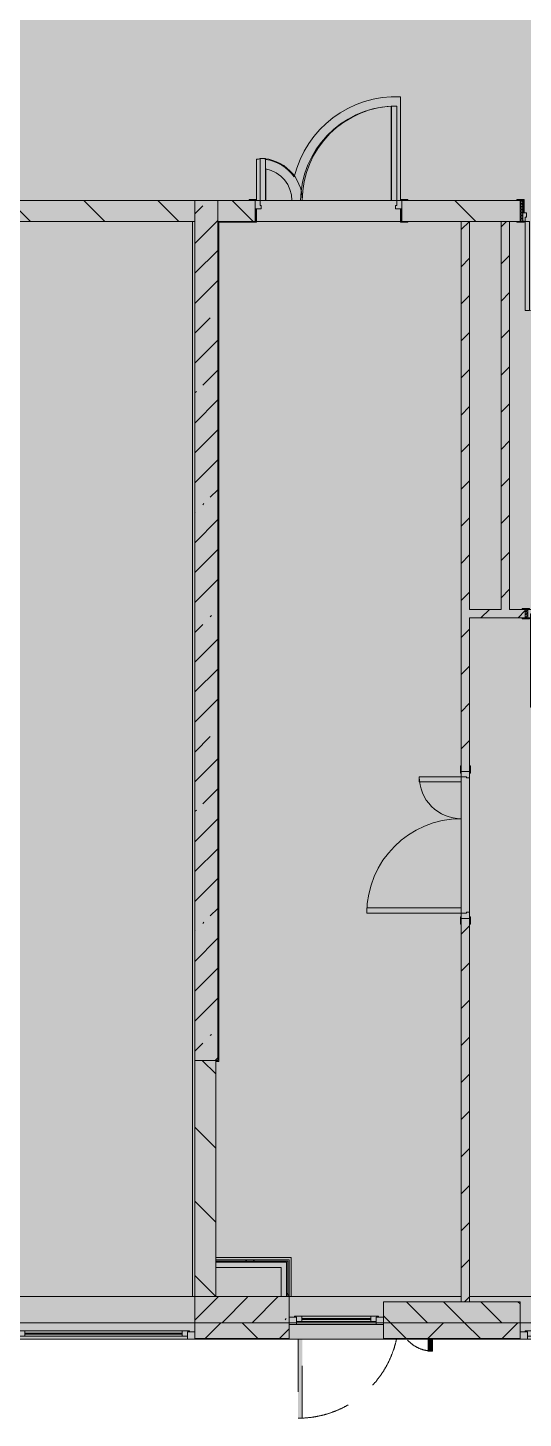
# Model space of a CAD drawing. Header units: millimetres. Extents: x 81632 to 272167, y -8553 to 29000.
# Drawn here: x 250501 to 255221, y -1010 to 12246 of the extents above; entities that cross this region are included whole.
import ezdxf

# ---------------------------------------------------------------- set-up
doc = ezdxf.new("R2010")
doc.units = ezdxf.units.MM
doc.linetypes.add('200_ШТРИХ__ш1_п0_6_', pattern=[800, 500, -300])
doc.layers.add('A-DETL-GENF-1', color=7, linetype='Continuous', lineweight=9, true_color=0xc0c0c0, transparency=0.4)
for name, color, linetype, lineweight in [('A-DETL-MBND-1', 7, '200_ШТРИХ__ш1_п0_6_', 9), ('A-WALL-2', 7, 'Continuous', 5), ('I-WALL-3', 7, 'Continuous', 5), ('S-COLS-1', 7, 'Continuous', 5)]:
    doc.layers.add(name, color=color, linetype=linetype, lineweight=lineweight)
for name, color, linetype, lineweight, true_color in [('A-DOOR-4', 7, 'Continuous', 5, 0xb7b7b7), ('A-DOOR-5', 7, 'Continuous', 5, 0xe2e2e2), ('A-DOOR-6', 7, 'Continuous', 5, 0xaaaaaa), ('A-DOOR-FRAM-4', 7, 'Continuous', 5, 0xe2e2e2), ('A-DOOR-FRAM-5', 7, 'Continuous', 5, 0xb7b7b7), ('A-DOOR-FRAM-6', 7, 'Continuous', 5, 0xaaaaaa), ('A-FLOR-2', 7, 'Continuous', 5, 0xb7b7b7), ('A-GLAZ-2', 7, 'Continuous', 5, 0x737373), ('A-WALL-3', 7, 'Continuous', 5, 0x737373), ('A-WALL-4', 7, 'Continuous', 9, 0x737373), ('I-WALL-2', 7, 'Continuous', 9, 0xe7e7e7), ('I-WALL-4', 7, 'Continuous', 5, 0x737373), ('S-COLS-2', 7, 'Continuous', 5, 0x737373)]:
    doc.layers.add(name, color=color, linetype=linetype, lineweight=lineweight, true_color=true_color)
pattern_1 = [(135, (144961.33, 0), (-353.5534, -353.5534), [])]
pattern_2 = [(45, (144961.33, 0), (-176.7767, 176.7767), [])]
pattern_3 = [(45, (144961.33, 0), (-285.1231, 285.1231), []), (45, (145246.45, 0), (-285.1231, 285.1231), [504.031, -100.806, 16.764, -84.042])]
pattern_4 = [(45, (144961.3, 0), (-530.33, 530.33), []), (135, (144961.3, 0), (-530.33, -530.33), [])]

# ---------------------------------------------------------------- blocks, each defined once
blk = doc.blocks.new('120_Окно_СКБ_1Ст - 120_Окно_СКБ_1Ст 900х2500_h_ с форточкой-22876038-2_6_3_птичка')
at = {"layer": 'A-GLAZ-2'}
for p, q in [((-450, -127), (-450, -57)), ((-450, -57), (-380, -57)), ((450, -57), (-450, -57)), ((-380, -127), (-450, -127)), ((-450, -127), (-400, -127)), ((-380, -127), (-400, -127)), ((-400, -127), (-400, -137)), ((-380, -57), (-380, -127)), ((380, -87), (-380, -87)), ((-380, -87), (-380, -127)), ((-330, -137), (-330, -87)), ((-330, -107), (330, -107)), ((330, -117), (-330, -117)), ((330, -137), (330, -87)), ((380, -127), (380, -57)), ((380, -57), (450, -57)), ((380, -127), (380, -87)), ((450, -127), (380, -127)), ((400, -127), (380, -127)), ((400, -127), (450, -127)), ((400, -137), (400, -127)), ((450, -57), (450, -127)), ((-400, -137), (400, -137)), ((400, -137), (-400, -137))]:
    blk.add_line(p, q, dxfattribs=at)
blk = doc.blocks.new('110_Дверь_СКБ_2Ст - Д-2а_л_ Из коридора на лестницу-32216062-2_6_3_птичка')
at = {"layer": 'A-DOOR-5'}
for points in [[(662.5, 100), (662.5, 1000), (612.5, 1000), (612.5, 100)], [(-587.5, 100), (-587.5, 500), (-637.5, 500), (-637.5, 100)], [(712.5, -100), (712.5, 20), (697.5, 20), (697.5, -100)]]:
    blk.add_hatch(color=256, dxfattribs=at).paths.add_polyline_path(points)
h = blk.add_hatch(color=256, dxfattribs=at)
h.paths.add_polyline_path([(652.5, 20), (712.5, 20), (712.5, 100), (662.5, 100), (662.5, 50), (652.5, 50)])
h.paths.add_polyline_path([(-687.5, 20), (-627.5, 20), (-627.5, 50), (-637.5, 50), (-637.5, 100), (-687.5, 100)])
at = {"layer": 'A-DOOR-FRAM-4'}
for points in [[(-672.5, 100), (-672.5, 108), (-742.5, 108), (-742.5, 100)], [(-672.5, -100), (-672.5, 20), (-687.5, 20), (-687.5, -100)], [(767.5, 100), (767.5, 108), (697.5, 108), (697.5, 100)], [(-672.5, -108), (-672.5, -100), (-742.5, -100), (-742.5, -108)], [(767.5, -108), (767.5, -100), (697.5, -100), (697.5, -108)]]:
    blk.add_hatch(color=256, dxfattribs=at).paths.add_polyline_path(points)
at = {"layer": 'A-DOOR-4'}
for p, q in [((662.5, 1000), (612.5, 1000)), ((612.5, 1000), (612.5, 100)), ((662.5, 100), (662.5, 1000)), ((-637.5, 500), (-637.5, 100)), ((-587.5, 500), (-637.5, 500)), ((-587.5, 100), (-587.5, 500)), ((-637.5, 100), (-587.5, 100)), ((612.5, 100), (662.5, 100))]:
    blk.add_line(p, q, dxfattribs=at)
for centre, radius, start, end in [((662.5, 100), 900, 90, 180), ((-637.5, 100), 400, 360, 90)]:
    blk.add_arc(centre, radius, start, end, dxfattribs=at)
at = {"layer": 'A-DOOR-FRAM-5'}
for p, q in [((-672.5, 108), (-742.5, 108)), ((-742.5, 108), (-742.5, 100)), ((-742.5, 100), (-672.5, 100)), ((-637.5, 100), (-687.5, 100)), ((-687.5, 100), (-687.5, 20)), ((-687.5, 20), (-627.5, 20)), ((-672.5, 20), (-687.5, 20)), ((-687.5, 20), (-687.5, -100)), ((-672.5, 100), (-672.5, 108)), ((-672.5, -100), (-672.5, 20)), ((-637.5, 50), (-637.5, 100)), ((-627.5, 50), (-637.5, 50)), ((-627.5, 20), (-627.5, 50)), ((662.5, 50), (652.5, 50)), ((652.5, 50), (652.5, 20)), ((652.5, 20), (712.5, 20)), ((662.5, 100), (662.5, 50)), ((712.5, 100), (662.5, 100)), ((767.5, 108), (697.5, 108)), ((697.5, 108), (697.5, 100)), ((697.5, 100), (767.5, 100)), ((712.5, 20), (697.5, 20)), ((697.5, 20), (697.5, -100)), ((712.5, 20), (712.5, 100)), ((712.5, -100), (712.5, 20)), ((767.5, 100), (767.5, 108)), ((-672.5, -100), (-742.5, -100)), ((-742.5, -100), (-742.5, -108)), ((-742.5, -108), (-672.5, -108)), ((-687.5, -100), (-672.5, -100)), ((-672.5, -108), (-672.5, -100)), ((697.5, -100), (712.5, -100)), ((767.5, -100), (697.5, -100)), ((697.5, -100), (697.5, -108)), ((697.5, -108), (767.5, -108)), ((767.5, -108), (767.5, -100))]:
    blk.add_line(p, q, dxfattribs=at)
blk = doc.blocks.new('110_Дверь_СКБ_1Ст_Внутренняя1 - Д-8 950x2100h_охрана-V34-2_6_3_птичка')
at = {"layer": 'A-DOOR-5'}
h = blk.add_hatch(color=256, dxfattribs=at)
h.paths.add_polyline_path([(437, 100), (437, 60), (427, 60), (427, 20), (462, 20), (462, 100)])
h.paths.add_polyline_path([(-413, 100), (-438, 100), (-438, 20), (-403, 20), (-403, 60), (-413, 60)])
at = {"layer": 'A-DOOR-6'}
h = blk.add_hatch(dxfattribs=at)
h.set_pattern_fill('FP_6', color=256, style=0, pattern_type=2)
h.set_pattern_definition([(135, (1826.41, 164.685), (-14.14214, -14.14214), []), (225, (1826.41, 164.685), (14.14214, -14.14214), [])])
h.paths.add_polyline_path([(487, 100), (462, 100), (462, -100), (487, -100)])
at = {"layer": 'A-DOOR-FRAM-4'}
for points in [[(397, 950), (397, 100), (437, 100), (437, 950)], [(-493, 108), (-493, 100), (-423, 100), (-423, 108)], [(-423, 20), (-438, 20), (-438, -100), (-423, -100)], [(502, 108), (447, 108), (447, 100), (517, 100), (517, 108)], [(462, 20), (447, 20), (447, -100), (462, -100)], [(-493, -100), (-493, -108), (-423, -108), (-423, -100)], [(517, -100), (447, -100), (447, -108), (517, -108)]]:
    blk.add_hatch(color=256, dxfattribs=at).paths.add_polyline_path(points)
at = {"layer": 'A-DOOR-FRAM-6'}
h = blk.add_hatch(dxfattribs=at)
h.set_pattern_fill('FP_7', color=256, style=0, pattern_type=2)
h.set_pattern_definition([(45, (-296.384, 164.685), (-14.1421, 14.1421), []), (135, (-296.384, 164.685), (-14.1421, -14.1421), [])])
h.paths.add_polyline_path([(-438, 100), (-463, 100), (-463, -100), (-438, -100)])
at = {"layer": 'A-DOOR-4'}
for p, q in [((437, 950), (397, 950)), ((397, 950), (397, 100)), ((437, 100), (437, 950)), ((397, 100), (437, 100))]:
    blk.add_line(p, q, dxfattribs=at)
blk.add_arc((437, 100), 850, 90, 180, dxfattribs=at)
at = {"layer": 'A-DOOR-FRAM-5'}
for p, q in [((-423, 108), (-493, 108)), ((-493, 108), (-493, 100)), ((-493, 100), (-423, 100)), ((-438, 100), (-463, 100)), ((-463, 100), (-463, -100)), ((-413, 100), (-438, 100)), ((-438, 100), (-438, 20)), ((-438, -100), (-438, 100)), ((-423, 100), (-438, 100)), ((-438, 100), (-438, 99)), ((-438, 99), (-423, 99)), ((-438, 20), (-403, 20)), ((-423, 20), (-438, 20)), ((-438, 20), (-438, -100)), ((-423, 100), (-423, 108)), ((-423, 99), (-423, 100)), ((-423, -100), (-423, 20)), ((-413, 60), (-413, 100)), ((-403, 60), (-413, 60)), ((-403, 20), (-403, 60)), ((437, 60), (427, 60)), ((427, 60), (427, 20)), ((427, 20), (462, 20)), ((437, 100), (437, 60)), ((462, 100), (437, 100)), ((517, 108), (447, 108)), ((447, 108), (447, 100)), ((462, 100), (447, 100)), ((447, 100), (447, 99)), ((447, 100), (517, 100)), ((447, 99), (462, 99)), ((462, 20), (447, 20)), ((447, 20), (447, -100)), ((462, 20), (462, 100)), ((487, 100), (462, 100)), ((462, 100), (462, -100)), ((462, 99), (462, 100)), ((462, -100), (462, 20)), ((487, -100), (487, 100)), ((517, 100), (517, 108)), ((-423, -100), (-493, -100)), ((-493, -100), (-493, -108)), ((-493, -108), (-423, -108)), ((-463, -100), (-438, -100)), ((-438, -100), (-423, -100)), ((-423, -108), (-423, -100)), ((447, -100), (462, -100)), ((517, -100), (447, -100)), ((447, -100), (447, -108)), ((447, -108), (517, -108)), ((462, -100), (487, -100)), ((517, -108), (517, -100))]:
    blk.add_line(p, q, dxfattribs=at)
blk = doc.blocks.new('110_Дверь_СКБ_1Ст_Внутренняя1 - Д-8 950x2100h_охрана-V79-2_6_3_птичка')
at = {"layer": 'A-DOOR-5'}
h = blk.add_hatch(color=256, dxfattribs=at)
h.paths.add_polyline_path([(437, 40), (437, 0), (427, 0), (427, -40), (462, -40), (462, 40)])
h.paths.add_polyline_path([(-413, 40), (-438, 40), (-438, -40), (-403, -40), (-403, 0), (-413, 0)])
at = {"layer": 'A-DOOR-6'}
h = blk.add_hatch(dxfattribs=at)
h.set_pattern_fill('FP_15', color=256, style=0, pattern_type=2)
h.set_pattern_definition([(135, (1826.41, 104.685), (-14.14214, -14.14214), []), (225, (1826.41, 104.685), (14.14214, -14.14214), [])])
h.paths.add_polyline_path([(487, 40), (462, 40), (462, -40), (487, -40)])
at = {"layer": 'A-DOOR-FRAM-4'}
for points in [[(397, 890), (397, 40), (437, 40), (437, 890)], [(-493, 48), (-493, 40), (-423, 40), (-423, 48)], [(517, 48), (447, 48), (447, 40), (517, 40)], [(-423, -40), (-493, -40), (-493, -48), (-423, -48)], [(447, -40), (447, -48), (517, -48), (517, -40)]]:
    blk.add_hatch(color=256, dxfattribs=at).paths.add_polyline_path(points)
at = {"layer": 'A-DOOR-FRAM-6'}
h = blk.add_hatch(dxfattribs=at)
h.set_pattern_fill('FP_16', color=256, style=0, pattern_type=2)
h.set_pattern_definition([(45, (-296.384, 104.685), (-14.1421, 14.1421), []), (135, (-296.384, 104.685), (-14.1421, -14.1421), [])])
h.paths.add_polyline_path([(-438, 40), (-463, 40), (-463, -40), (-438, -40)])
at = {"layer": 'A-DOOR-4'}
for p, q in [((437, 890), (397, 890)), ((397, 890), (397, 40)), ((437, 40), (437, 890)), ((397, 40), (437, 40))]:
    blk.add_line(p, q, dxfattribs=at)
blk.add_arc((437, 40), 850, 90, 180, dxfattribs=at)
at = {"layer": 'A-DOOR-FRAM-5'}
for p, q in [((-423, 48), (-493, 48)), ((-493, 48), (-493, 40)), ((-493, 40), (-423, 40)), ((-438, 40), (-463, 40)), ((-463, 40), (-463, -40)), ((-413, 40), (-438, 40)), ((-438, 40), (-438, -40)), ((-438, -40), (-438, 40)), ((-423, 40), (-438, 40)), ((-438, 40), (-438, 39)), ((-438, 39), (-423, 39)), ((-423, 40), (-423, 48)), ((-423, 39), (-423, 40)), ((-413, 0), (-413, 40)), ((-403, 0), (-413, 0)), ((-403, -40), (-403, 0)), ((437, 0), (427, 0)), ((427, 0), (427, -40)), ((437, 40), (437, 0)), ((462, 40), (437, 40)), ((517, 48), (447, 48)), ((447, 48), (447, 40)), ((462, 40), (447, 40)), ((447, 40), (447, 39)), ((447, 40), (517, 40)), ((447, 39), (462, 39)), ((462, -40), (462, 40)), ((487, 40), (462, 40)), ((462, 40), (462, -40)), ((462, 39), (462, 40)), ((487, -40), (487, 40)), ((517, 40), (517, 48)), ((-423, -40), (-493, -40)), ((-493, -40), (-493, -48)), ((-493, -48), (-423, -48)), ((-463, -40), (-438, -40)), ((-423, -39), (-438, -39)), ((-438, -39), (-438, -40)), ((-438, -40), (-403, -40)), ((-438, -40), (-423, -40)), ((-423, -40), (-423, -39)), ((-423, -48), (-423, -40)), ((427, -40), (462, -40)), ((462, -39), (447, -39)), ((447, -39), (447, -40)), ((447, -40), (462, -40)), ((517, -40), (447, -40)), ((447, -40), (447, -48)), ((447, -48), (517, -48)), ((462, -40), (462, -39)), ((462, -40), (487, -40)), ((517, -48), (517, -40))]:
    blk.add_line(p, q, dxfattribs=at)
blk = doc.blocks.new('110_Дверь_СКБ_2Ст_Наружная - ДН-5_л__ Двухстворчатая 1350 х3800 _h_ в свету с верхним остеклением-21877029-2_6_3_птичка')
at = {"layer": 'A-DETL-MBND-1'}
for points in [[(619, 1010), (619, 258), (659, 258), (659, 1010)], [(-621, 370), (-621, 258), (-581, 258), (-581, 370)]]:
    blk.add_hatch(color=256, dxfattribs=at).paths.add_polyline_path(points)
for p, q in [((659, 1010), (619, 1010)), ((619, 1010), (619, 258)), ((659, 258), (659, 1010)), ((-621, 370), (-621, 258)), ((-581, 370), (-621, 370)), ((-581, 258), (-581, 370))]:
    blk.add_line(p, q, dxfattribs=at)
for centre, radius, start, end in [((659, 50), 960, 90, 167.443), ((-621, 50), 320, 42.2942, 90)]:
    blk.add_arc(centre, radius, start, end, dxfattribs=at)
blk = doc.blocks.new('120_Окно_СКБ_2Ст_Фрамуга сверху - 120_Окно_СКБ_2Ст_2300х2500_h_ ДОО-22877051-2_6_3_птичка')
at = {"layer": 'A-GLAZ-2'}
for p, q in [((-1150, 13), (-1150, 83)), ((-1150, 83), (-1080, 83)), ((1150, 83), (-1150, 83)), ((-1080, 13), (-1150, 13)), ((-1150, 13), (-1100, 13)), ((-1080, 13), (-1100, 13)), ((-1100, 13), (-1100, 3)), ((-1100, 3), (540, 3)), ((540, 3), (-1100, 3)), ((-1080, 83), (-1080, 13)), ((-1080, 83), (1080, 83)), ((520, 53), (-1080, 53)), ((-1080, 53), (-1080, 13)), ((-1030, 3), (-1030, 53)), ((-1030, 33), (470, 33)), ((470, 23), (-1030, 23)), ((470, 3), (470, 53)), ((520, 13), (520, 83)), ((520, 83), (590, 83)), ((520, 13), (520, 53)), ((590, 13), (520, 13)), ((540, 13), (520, 13)), ((540, 13), (570, 13)), ((540, 13), (570, 13)), ((540, 3), (540, 13)), ((590, 13), (570, 13)), ((570, 13), (570, 3)), ((570, 3), (1100, 3)), ((1100, 3), (570, 3)), ((590, 83), (590, 13)), ((1080, 53), (590, 53)), ((590, 53), (590, 13)), ((640, 3), (640, 53)), ((640, 33), (1030, 33)), ((1030, 23), (640, 23)), ((1030, 3), (1030, 53)), ((1080, 13), (1080, 83)), ((1080, 83), (1150, 83)), ((1080, 13), (1080, 53)), ((1150, 13), (1080, 13)), ((1100, 13), (1080, 13)), ((1100, 13), (1150, 13)), ((1100, 3), (1100, 13)), ((1150, 83), (1150, 13))]:
    blk.add_line(p, q, dxfattribs=at)
blk = doc.blocks.new('110_Дверь_СКБ_2Ст - Д-5_п_ Из игровой в коридор-32351726-2_6_3_птичка')
at = {"layer": 'A-DOOR-5'}
h = blk.add_hatch(color=256, dxfattribs=at)
h.paths.add_polyline_path([(712, 40), (652, 40), (652, 10), (662, 10), (662, -40), (712, -40)])
h.paths.add_polyline_path([(-628, 40), (-688, 40), (-688, -40), (-638, -40), (-638, 10), (-628, 10)])
for points in [[(-588, -440), (-588, -40), (-638, -40), (-638, -440)], [(662, -940), (662, -40), (612, -40), (612, -940)]]:
    blk.add_hatch(color=256, dxfattribs=at).paths.add_polyline_path(points)
at = {"layer": 'A-DOOR-FRAM-4'}
for points in [[(-672, 48), (-742, 48), (-742, 40), (-672, 40)], [(768, 48), (698, 48), (698, 40), (768, 40)], [(-672, -40), (-742, -40), (-742, -48), (-672, -48)], [(768, -40), (698, -40), (698, -48), (768, -48)]]:
    blk.add_hatch(color=256, dxfattribs=at).paths.add_polyline_path(points)
at = {"layer": 'A-DOOR-4'}
for p, q in [((-638, -40), (-588, -40)), ((-638, -440), (-638, -40)), ((-588, -40), (-588, -440)), ((612, -40), (662, -40)), ((612, -940), (612, -40)), ((662, -40), (662, -940)), ((-588, -440), (-638, -440)), ((662, -940), (612, -940))]:
    blk.add_line(p, q, dxfattribs=at)
for centre, radius, start, end in [((-638, -40), 400, 270, 0), ((662, -40), 900, 180, 270)]:
    blk.add_arc(centre, radius, start, end, dxfattribs=at)
at = {"layer": 'A-DOOR-FRAM-5'}
for p, q in [((-742, 48), (-672, 48)), ((-742, 40), (-742, 48)), ((-672, 40), (-742, 40)), ((-688, 40), (-628, 40)), ((-688, -40), (-688, 40)), ((-688, 40), (-672, 40)), ((-688, 39), (-688, 40)), ((-672, 39), (-688, 39)), ((-672, 48), (-672, 40)), ((-672, 40), (-672, 39)), ((-638, 10), (-638, -40)), ((-628, 10), (-638, 10)), ((-628, 40), (-628, 10)), ((652, 40), (712, 40)), ((652, 10), (652, 40)), ((662, 10), (652, 10)), ((662, -40), (662, 10)), ((698, 40), (698, 48)), ((698, 48), (768, 48)), ((698, 39), (698, 40)), ((698, 40), (712, 40)), ((768, 40), (698, 40)), ((712, 39), (698, 39)), ((712, 40), (712, -40)), ((712, 40), (712, 39)), ((768, 48), (768, 40)), ((-742, -40), (-672, -40)), ((-742, -48), (-742, -40)), ((-672, -48), (-742, -48)), ((-638, -40), (-688, -40)), ((-672, -40), (-672, -48)), ((712, -40), (662, -40)), ((698, -48), (698, -40)), ((698, -40), (768, -40)), ((768, -48), (698, -48)), ((768, -40), (768, -48))]:
    blk.add_line(p, q, dxfattribs=at)

msp = doc.modelspace()

# ---------------------------------------------------------------- hatches: boundary and pattern name
at = {"layer": 'A-DETL-GENF-1'}
msp.add_hatch(color=256, dxfattribs=at).paths.add_polyline_path([(265654.7, -258), (270199.3, -258), (270199.3, 21558), (238269.3, 21558), (238269.3, 27348), (229821.3, 27348), (229821.3, 5750), (234163.3, 5750), (234163.3, -258), (264754.3, -258)])
at = {"layer": 'A-WALL-2'}
h = msp.add_hatch(dxfattribs=at)
h.set_pattern_fill('FP_75', color=256, style=0, pattern_type=2)
h.set_pattern_definition([(135, (144961.33, 0), (-176.7767, -176.7767), [])])
h.paths.add_polyline_path([(267791.3, -100), (267791.3, 100), (266991.3, 100), (266991.3, -100), (267455.6, -100)])
h.paths.add_polyline_path([(254849.2, -100), (255191.3, -100), (255191.3, 100), (253891.3, 100), (253891.3, -100), (254398.9, -100)])
h.paths.add_polyline_path([(259541.3, -100), (260591.3, -100), (260591.3, 100), (259541.3, 100)])
h.paths.add_polyline_path([(263853.8, -100), (264291.3, -100), (264291.3, 100), (263791.3, 100), (263791.3, -100)])
h.paths.add_polyline_path([(258391.3, -100), (258641.3, -100), (258641.3, 100), (258391.3, 100)])
h.paths.add_polyline_path([(243143.2, -100), (243991.3, -100), (243991.3, 100), (240641.3, 100), (240641.3, -100), (242242.7, -100)])
h.paths.add_polyline_path([(249791.3, -100), (249791.3, 100), (248741.3, 100), (248741.3, -100)])
h.paths.add_polyline_path([(245791.3, -100), (246691.3, -100), (246691.3, 100), (245791.3, 100)])
h.paths.add_polyline_path([(247645.5, -100), (247841.3, -100), (247841.3, 100), (247591.3, 100), (247591.3, -100)])
h.paths.add_polyline_path([(239741.3, -100), (239741.3, 100), (239491.3, 100), (239491.3, -100), (239541.3, -100)])
h.paths.add_polyline_path([(237691.3, -100), (237691.3, 100), (236891.3, 100), (236891.3, -100), (237290.2, -100)])
h = msp.add_hatch(dxfattribs=at)
h.set_pattern_fill('FP_65', color=256, style=0, pattern_type=2)
h.set_pattern_definition([(45, (144961.33, 0), (-353.5534, 353.5534), []), (135, (144961.33, 0), (-353.5534, -353.5534), [])])
h.paths.add_polyline_path([(265191.3, -250), (266091.3, -250), (266091.3, -100), (265191.3, -100)])
h.paths.add_polyline_path([(266991.3, -250), (267791.3, -250), (267791.3, -100), (266991.3, -100)])
h.paths.add_polyline_path([(269256.6, -250), (270041.3, -250), (270041.3, -100), (268691.3, -100), (268691.3, -250)])
h.paths.add_polyline_path([(260251.9, -250), (260591.3, -250), (260591.3, -100), (259541.3, -100), (259541.3, -250)])
h.paths.add_polyline_path([(262891.3, -250), (264291.3, -250), (264291.3, -100), (262891.3, -100)])
h.paths.add_polyline_path([(254849.2, -250), (255191.3, -250), (255191.3, -100), (253891.3, -100), (253891.3, -250), (253948.7, -250)])
h.paths.add_polyline_path([(257491.3, -250), (258641.3, -250), (258641.3, -100), (257491.3, -100), (257491.3, -151.3)])
h.paths.add_polyline_path([(252091.3, -250), (252991.3, -250), (252991.3, -100), (252091.3, -100)])
h.paths.add_polyline_path([(243143.2, -250), (244891.3, -250), (244891.3, -100), (240641.3, -100), (240641.3, -250), (242242.7, -250)])
h.paths.add_polyline_path([(238591.3, -250), (239741.3, -250), (239741.3, -100), (238591.3, -100)])
h.paths.add_polyline_path([(249791.3, -250), (249791.3, -100), (248741.3, -100), (248741.3, -250)])
h.paths.add_polyline_path([(247841.3, -250), (247841.3, -100), (245791.3, -100), (245791.3, -250), (247645.5, -250)])
h.paths.add_polyline_path([(237691.3, -250), (237691.3, -100), (236891.3, -100), (236891.3, -250)])
h.paths.add_polyline_path([(235939.5, -250), (235991.3, -250), (235991.3, -100), (234171.3, -100), (234171.3, -250)])
at = {"layer": 'I-WALL-2'}
for points in [[(252916.3, 426), (252916.3, 476), (252291.3, 476), (252291.3, 426)], [(252916.3, 150), (252966.3, 150), (252966.3, 476), (252916.3, 476), (252916.3, 405)]]:
    msp.add_hatch(color=256, dxfattribs=at).paths.add_polyline_path(points)
at = {"layer": 'I-WALL-3'}
h = msp.add_hatch(dxfattribs=at)
h.set_pattern_fill('FP_76', color=256, style=0, pattern_type=2)
h.set_pattern_definition(pattern_1)
h.paths.add_polyline_path([(246571.3, 10400), (248606.3, 10400), (248606.3, 10600), (246571.3, 10600), (246571.3, 10419.3)])
h.paths.add_polyline_path([(250056.3, 10400), (252091.3, 10400), (252091.3, 10600), (250056.3, 10600), (250056.3, 10419.3)])
h = msp.add_hatch(dxfattribs=at)
h.set_pattern_fill('FP_73', color=256, style=0, pattern_type=2)
h.set_pattern_definition(pattern_3)
h.paths.add_polyline_path([(252147.8, 2400), (252311.3, 2400), (252311.3, 10600), (252091.3, 10600), (252091.3, 2400)])
h = msp.add_hatch(dxfattribs=at)
h.set_pattern_fill('FP_76', color=256, style=0, pattern_type=2)
h.set_pattern_definition(pattern_1)
h.paths.add_polyline_path([(264291.3, 10400), (266171.3, 10400), (266171.3, 10600), (264291.3, 10600), (264291.3, 10419.3)])
h.paths.add_polyline_path([(252311.3, 10400), (252666.3, 10400), (252666.3, 10600), (252311.3, 10600), (252311.3, 10419.3)])
h.paths.add_polyline_path([(255091.3, 10400), (255191.3, 10400), (255191.3, 10600), (254066.3, 10600), (254066.3, 10400), (255011.3, 10400)])
h.paths.add_polyline_path([(256650.1, 10400), (256891.3, 10400), (256891.3, 10600), (256141.3, 10600), (256141.3, 10400), (256171.3, 10400)])
h = msp.add_hatch(dxfattribs=at)
h.set_pattern_fill('FP_77', color=256, style=0, pattern_type=2)
h.set_pattern_definition(pattern_2)
h.paths.add_polyline_path([(254711.3, 100), (254711.3, 3755), (254631.3, 3755), (254631.3, 100)])
h.paths.add_polyline_path([(254631.3, 5155), (254711.3, 5155), (254711.3, 10400), (254631.3, 10400), (254631.3, 5210)])
h = msp.add_hatch(dxfattribs=at)
h.set_pattern_fill('FP_77', color=256, style=0, pattern_type=2)
h.set_pattern_definition(pattern_2)
h.paths.add_polyline_path([(255091.3, 6700), (255091.3, 10400), (255011.3, 10400), (255011.3, 6700)])
h = msp.add_hatch(dxfattribs=at)
h.set_pattern_fill('FP_77', color=256, style=0, pattern_type=2)
h.set_pattern_definition(pattern_2)
h.paths.add_polyline_path([(255211.3, 6620), (255241.3, 6620), (255241.3, 6700), (254711.3, 6700), (254711.3, 6620)])
h.paths.add_polyline_path([(256191.3, 6620), (256891.3, 6620), (256891.3, 6700), (256191.3, 6700)])
h = msp.add_hatch(dxfattribs=at)
h.set_pattern_fill('FP_76', color=256, style=0, pattern_type=2)
h.set_pattern_definition(pattern_1)
h.paths.add_polyline_path([(252291.3, 150), (252291.3, 2400), (252091.3, 2400), (252091.3, 150), (252147.8, 150)])
h = msp.add_hatch(dxfattribs=at)
h.set_pattern_fill('FP_159', color=256, style=0, pattern_type=2)
h.set_pattern_definition(pattern_4)
h.paths.add_polyline_path([(252966.3, 488.5), (252978.8, 488.5), (252978.8, 501), (252291.3, 501), (252291.3, 488.5), (252916.3, 488.5)])
h = msp.add_hatch(dxfattribs=at)
h.set_pattern_fill('FP_159', color=256, style=0, pattern_type=2)
h.set_pattern_definition(pattern_4)
h.paths.add_polyline_path([(252916.3, 476), (252966.3, 476), (252966.3, 488.5), (252291.3, 488.5), (252291.3, 476)])
h = msp.add_hatch(dxfattribs=at)
h.set_pattern_fill('FP_159', color=256, style=0, pattern_type=2)
h.set_pattern_definition(pattern_4)
h.paths.add_polyline_path([(252966.3, 150), (252978.8, 150), (252978.8, 488.5), (252966.3, 488.5), (252966.3, 405)])
h = msp.add_hatch(dxfattribs=at)
h.set_pattern_fill('FP_159', color=256, style=0, pattern_type=2)
h.set_pattern_definition(pattern_4)
h.paths.add_polyline_path([(252978.8, 150), (252991.3, 150), (252991.3, 501), (252978.8, 501), (252978.8, 405)])
at = {"layer": 'S-COLS-1'}
h = msp.add_hatch(dxfattribs=at)
h.set_pattern_fill('FP_73', color=256, style=0, pattern_type=2)
h.set_pattern_definition(pattern_3)
h.paths.add_polyline_path([(252091.3, -100), (252991.3, -100), (252991.3, 150), (252091.3, 150)])

# ---------------------------------------------------------------- linework, layer by layer
at = {"layer": 'A-FLOR-2'}
for p, q in [((254053.4, 10608), (254053.4, 11588.1)), ((253963.4, 11497.8), (253963.4, 10600)), ((252679.3, 10993.6), (252679.3, 10608)), ((252769.3, 10600), (252769.3, 10899.7)), ((252769.3, 10600), (253100.9, 10600)), ((252071.3, 150), (252071.3, 10400)), ((252611.3, 10392), (252321.3, 10392)), ((252321.3, 10392), (252321.3, 2392)), ((252321.3, 2392), (252291.3, 2392)), ((252291.3, 521), (253011.3, 521)), ((253011.3, 521), (253011.3, 150))]:
    msp.add_line(p, q, dxfattribs=at)
for centre, radius, start, end in [((254010.9, 10589), 1000, 87.56236, 166.45029), ((254010.9, 10589), 910, 92.99005, 179.3074), ((252712.9, 10600), 395, 89.4985, 94.87345), ((252712.9, 10600), 395, 34.42231, 82.19504), ((252712.9, 10600), 305, 360, 79.33549)]:
    msp.add_arc(centre, radius, start, end, dxfattribs=at)
at = {"layer": 'A-WALL-3'}
for p, q in [((254631.3, 100), (253891.3, 100)), ((253891.3, 100), (253891.3, -258)), ((255191.3, 100), (254711.3, 100)), ((255191.3, -258), (255191.3, 100)), ((252091.3, -100), (252091.3, -258)), ((252091.3, -100), (252991.3, -100)), ((252991.3, -258), (252991.3, -100)), ((237691.3, -258), (252091.3, -258)), ((264291.3, -258), (252091.3, -258))]:
    msp.add_line(p, q, dxfattribs=at)
at = {"layer": 'A-WALL-4'}
for p, q in [((252091.3, 10400), (252091.3, 10600)), ((252311.3, 10600), (252311.3, 10400)), ((254711.3, 10400), (254631.3, 10400)), ((255091.3, 10400), (255011.3, 10400)), ((252291.3, 488.5), (252978.8, 488.5)), ((252291.3, 476), (252966.3, 476)), ((252966.3, 476), (252966.3, 150)), ((252978.8, 488.5), (252978.8, 150)), ((254631.3, 100), (254711.3, 100)), ((253891.3, -100), (255191.3, -100)), ((255191.3, -100), (253891.3, -100)), ((252091.3, -250), (252991.3, -250)), ((252091.3, -253), (252991.3, -253)), ((253891.3, -250), (255191.3, -250)), ((253891.3, -253), (255191.3, -253))]:
    msp.add_line(p, q, dxfattribs=at)
at = {"layer": 'I-WALL-4'}
for p, q in [((252611.3, 10600), (250086.3, 10600)), ((253100.9, 10600), (253963.4, 10600)), ((255161.3, 10600), (254121.3, 10600)), ((250086.3, 10400), (252091.3, 10400)), ((252091.3, 10400), (252091.3, 150)), ((252311.3, 10400), (252611.3, 10400)), ((252311.3, 2400), (252311.3, 10400)), ((254051.3, 10400), (252681.3, 10400)), ((254121.3, 10400), (254631.3, 10400)), ((254631.3, 10400), (254631.3, 5210)), ((254711.3, 10400), (255011.3, 10400)), ((254711.3, 6700), (254711.3, 10400)), ((255011.3, 10400), (255011.3, 6700)), ((255091.3, 10400), (255161.3, 10400)), ((255091.3, 6700), (255091.3, 10400)), ((255011.3, 6700), (254711.3, 6700)), ((255211.3, 6700), (255091.3, 6700)), ((254711.3, 6620), (255211.3, 6620)), ((254711.3, 5210), (254711.3, 6620)), ((254631.3, 3855), (254631.3, 5055)), ((254711.3, 5095), (254711.3, 3815)), ((254631.3, 3700), (254631.3, 100)), ((254711.3, 100), (254711.3, 3700)), ((252311.3, 2400), (252091.3, 2400)), ((252291.3, 150), (252291.3, 2400)), ((252991.3, 501), (252291.3, 501)), ((252291.3, 426), (252916.3, 426)), ((252916.3, 426), (252916.3, 150)), ((252991.3, 150), (252991.3, 501)), ((247591.3, 150), (252091.3, 150)), ((252091.3, 150), (252291.3, 150)), ((252916.3, 150), (252991.3, 150)), ((252991.3, 150), (254631.3, 150)), ((254711.3, 150), (257491.3, 150)), ((252091.3, -100), (249791.3, -100)), ((253891.3, -100), (252991.3, -100)), ((257491.3, -100), (255191.3, -100))]:
    msp.add_line(p, q, dxfattribs=at)
at = {"layer": 'S-COLS-2'}
for p, q in [((252991.3, 150), (252091.3, 150)), ((252091.3, 150), (252091.3, -100)), ((252991.3, -100), (252991.3, 150)), ((252091.3, -100), (252991.3, -100))]:
    msp.add_line(p, q, dxfattribs=at)

# ---------------------------------------------------------------- block references
at = {"layer": 'A-DETL-MBND-1', "rotation": 180}
msp.add_blockref('110_Дверь_СКБ_2Ст_Наружная - ДН-5_л__ Двухстворчатая 1350 х3800 _h_ в свету с верхним остеклением-21877029-2_6_3_птичка', (253735.8, 0), dxfattribs=at)
at = {"layer": 'A-DOOR-4'}
msp.add_blockref('110_Дверь_СКБ_2Ст - Д-2а_л_ Из коридора на лестницу-32216062-2_6_3_птичка', (253353.8, 10500), dxfattribs=at)
for name, p, rotation in [('110_Дверь_СКБ_1Ст_Внутренняя1 - Д-8 950x2100h_охрана-V34-2_6_3_птичка', (255678.8, 10500), 180), ('110_Дверь_СКБ_1Ст_Внутренняя1 - Д-8 950x2100h_охрана-V79-2_6_3_птичка', (255728.8, 6660), 180), ('110_Дверь_СКБ_2Ст - Д-5_п_ Из игровой в коридор-32351726-2_6_3_птичка', (254671.3, 4467.5), 269.9999999999999)]:
    msp.add_blockref(name, p, dxfattribs=dict(at, rotation=rotation))
at = {"layer": 'A-GLAZ-2', "rotation": 180}
for name, p in [('120_Окно_СКБ_1Ст - 120_Окно_СКБ_1Ст 900х2500_h_ с форточкой-22876038-2_6_3_птичка', (253441.3, -175)), ('120_Окно_СКБ_2Ст_Фрамуга сверху - 120_Окно_СКБ_2Ст_2300х2500_h_ ДОО-22877051-2_6_3_птичка', (250941.3, -175)), ('120_Окно_СКБ_2Ст_Фрамуга сверху - 120_Окно_СКБ_2Ст_2300х2500_h_ ДОО-22877051-2_6_3_птичка', (256341.3, -175))]:
    msp.add_blockref(name, p, dxfattribs=at)

doc.saveas('drawing.dxf')
